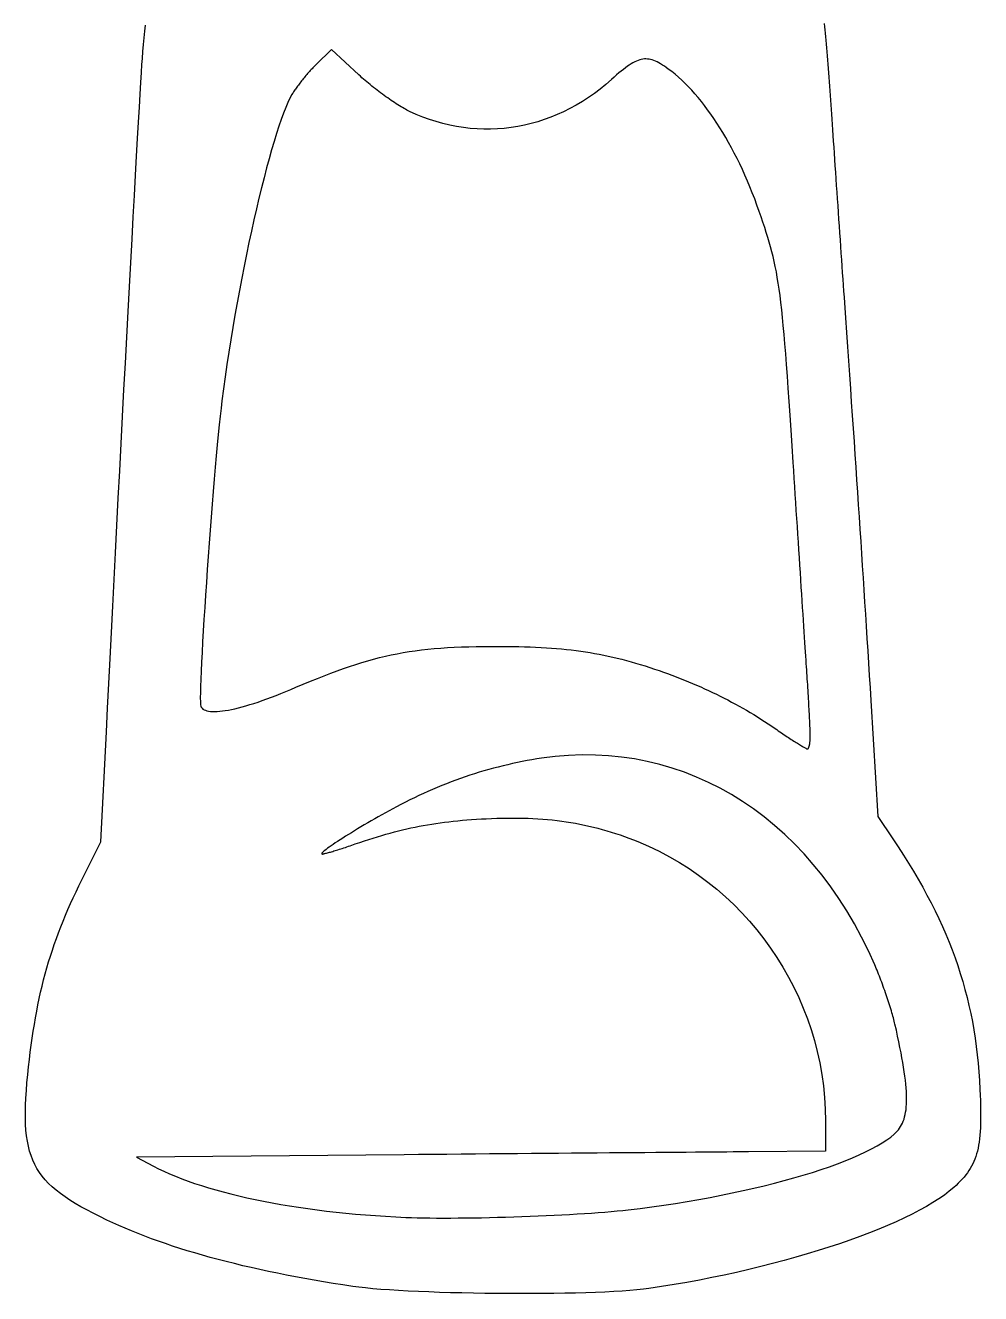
# Model space of a CAD drawing. Extents: x -419 to 419, y -275 to 1047.
# Drawn here: x -133.93 to -106.85, y 259.85 to 295.81 of the extents above; entities that cross this region are included whole.
import ezdxf

# ---------------------------------------------------------------- set-up
doc = ezdxf.new("R2010")
doc.units = 0
doc.layers.get('0').update_dxf_attribs({"linetype": 'CONTINUOUS'})

msp = doc.modelspace()

# ---------------------------------------------------------------- linework, layer by layer
for points in [[(-111.289, 295.86), (-111.28, 295.774), (-111.27, 295.683), (-111.261, 295.589), (-111.251, 295.49), (-111.241, 295.388), (-111.231, 295.282), (-111.221, 295.173), (-111.211, 295.061), (-111.201, 294.946), (-111.191, 294.829), (-111.181, 294.71), (-111.171, 294.588), (-111.161, 294.464), (-111.151, 294.338), (-111.141, 294.211), (-111.131, 294.083), (-111.122, 293.954), (-111.112, 293.823), (-111.103, 293.692), (-111.094, 293.561), (-111.085, 293.429), (-111.076, 293.294), (-111.067, 293.153), (-111.057, 293.005), (-111.047, 292.851), (-111.037, 292.692), (-111.026, 292.528), (-111.014, 292.36), (-111.003, 292.187), (-110.991, 292.01), (-110.979, 291.83), (-110.966, 291.647), (-110.954, 291.462), (-110.941, 291.274), (-110.928, 291.084), (-110.915, 290.892), (-110.902, 290.7), (-110.889, 290.507), (-110.875, 290.313), (-110.862, 290.12), (-110.849, 289.926), (-110.836, 289.734), (-110.823, 289.543), (-110.81, 289.354), (-110.797, 289.166), (-110.784, 288.981), (-110.771, 288.799), (-110.759, 288.619), (-110.746, 288.444), (-110.734, 288.272), (-110.723, 288.104), (-110.711, 287.941), (-110.682, 287.519), (-110.653, 287.105), (-110.624, 286.697), (-110.596, 286.297), (-110.569, 285.902), (-110.542, 285.513), (-110.516, 285.13), (-110.49, 284.752), (-110.464, 284.379), (-110.439, 284.01), (-110.415, 283.646), (-110.39, 283.285), (-110.366, 282.927), (-110.343, 282.573), (-110.319, 282.221), (-110.296, 281.872), (-110.273, 281.524), (-110.25, 281.179), (-110.228, 280.834), (-110.206, 280.49), (-110.183, 280.147), (-110.161, 279.804), (-110.139, 279.461), (-110.118, 279.117), (-110.096, 278.773), (-110.074, 278.427), (-110.052, 278.08), (-110.03, 277.73), (-110.008, 277.378), (-109.986, 277.024), (-109.964, 276.666), (-109.762, 273.378), (-109.34, 272.75), (-109.185, 272.517), (-109.036, 272.286), (-108.892, 272.057), (-108.754, 271.829), (-108.621, 271.602), (-108.493, 271.377), (-108.371, 271.153), (-108.254, 270.929), (-108.142, 270.706), (-108.035, 270.484), (-107.934, 270.262), (-107.837, 270.04), (-107.745, 269.818), (-107.658, 269.596), (-107.576, 269.374), (-107.499, 269.151), (-107.426, 268.928), (-107.358, 268.703), (-107.294, 268.478), (-107.235, 268.252), (-107.181, 268.024), (-107.131, 267.795), (-107.085, 267.565), (-107.044, 267.332), (-107.006, 267.098), (-106.973, 266.861), (-106.945, 266.623), (-106.92, 266.381), (-106.899, 266.137), (-106.882, 265.891), (-106.869, 265.641), (-106.863, 265.481), (-106.857, 265.329), (-106.854, 265.184), (-106.851, 265.045), (-106.85, 264.913), (-106.851, 264.788), (-106.854, 264.668), (-106.858, 264.554), (-106.864, 264.445), (-106.872, 264.342), (-106.882, 264.243), (-106.894, 264.149), (-106.908, 264.06), (-106.924, 263.974), (-106.943, 263.892), (-106.964, 263.814), (-106.987, 263.738), (-107.013, 263.666), (-107.042, 263.596), (-107.073, 263.529), (-107.107, 263.463), (-107.144, 263.4), (-107.183, 263.338), (-107.226, 263.277), (-107.271, 263.217), (-107.32, 263.157), (-107.372, 263.099), (-107.427, 263.04), (-107.486, 262.981), (-107.548, 262.921), (-107.613, 262.861), (-107.738, 262.754), (-107.879, 262.647), (-108.034, 262.539), (-108.203, 262.431), (-108.386, 262.323), (-108.582, 262.215), (-108.79, 262.106), (-109.011, 261.999), (-109.243, 261.891), (-109.486, 261.785), (-109.74, 261.679), (-110.004, 261.574), (-110.277, 261.47), (-110.56, 261.368), (-110.851, 261.267), (-111.15, 261.168), (-111.456, 261.07), (-111.77, 260.975), (-112.09, 260.882), (-112.416, 260.791), (-112.747, 260.703), (-113.084, 260.617), (-113.425, 260.535), (-113.77, 260.455), (-114.118, 260.378), (-114.469, 260.305), (-114.823, 260.235), (-115.179, 260.17), (-115.536, 260.107), (-115.894, 260.049), (-116.253, 259.995), (-116.411, 259.975), (-116.591, 259.956), (-116.791, 259.939), (-117.01, 259.924), (-117.246, 259.909), (-117.499, 259.897), (-117.766, 259.886), (-118.046, 259.876), (-118.337, 259.869), (-118.638, 259.862), (-118.948, 259.857), (-119.265, 259.854), (-119.587, 259.852), (-119.914, 259.851), (-120.243, 259.852), (-120.573, 259.854), (-120.903, 259.858), (-121.23, 259.863), (-121.555, 259.87), (-121.874, 259.878), (-122.188, 259.887), (-122.493, 259.898), (-122.789, 259.91), (-123.075, 259.924), (-123.348, 259.938), (-123.607, 259.955), (-123.852, 259.972), (-124.079, 259.991), (-124.288, 260.011), (-124.478, 260.032), (-124.646, 260.055), (-124.926, 260.097), (-125.203, 260.141), (-125.475, 260.186), (-125.744, 260.232), (-126.01, 260.279), (-126.271, 260.327), (-126.529, 260.377), (-126.784, 260.428), (-127.034, 260.48), (-127.281, 260.533), (-127.525, 260.588), (-127.764, 260.644), (-128, 260.701), (-128.232, 260.759), (-128.461, 260.819), (-128.686, 260.879), (-128.907, 260.941), (-129.125, 261.004), (-129.339, 261.069), (-129.549, 261.134), (-129.755, 261.201), (-129.958, 261.269), (-130.157, 261.339), (-130.353, 261.409), (-130.545, 261.481), (-130.733, 261.554), (-130.917, 261.628), (-131.098, 261.703), (-131.275, 261.78), (-131.449, 261.858), (-131.619, 261.937), (-131.819, 262.034), (-132.009, 262.129), (-132.189, 262.223), (-132.358, 262.316), (-132.516, 262.408), (-132.665, 262.5), (-132.805, 262.593), (-132.934, 262.687), (-133.055, 262.782), (-133.167, 262.878), (-133.27, 262.977), (-133.364, 263.078), (-133.451, 263.182), (-133.529, 263.29), (-133.599, 263.401), (-133.662, 263.517), (-133.718, 263.638), (-133.766, 263.763), (-133.808, 263.895), (-133.843, 264.032), (-133.872, 264.176), (-133.895, 264.326), (-133.911, 264.484), (-133.922, 264.649), (-133.928, 264.823), (-133.928, 265.006), (-133.924, 265.197), (-133.915, 265.398), (-133.901, 265.609), (-133.883, 265.83), (-133.861, 266.061), (-133.838, 266.277), (-133.814, 266.488), (-133.789, 266.695), (-133.763, 266.898), (-133.735, 267.096), (-133.705, 267.292), (-133.674, 267.483), (-133.642, 267.672), (-133.608, 267.857), (-133.572, 268.04), (-133.534, 268.22), (-133.495, 268.397), (-133.454, 268.572), (-133.411, 268.746), (-133.365, 268.917), (-133.318, 269.087), (-133.269, 269.255), (-133.217, 269.423), (-133.164, 269.589), (-133.108, 269.755), (-133.05, 269.92), (-132.989, 270.084), (-132.926, 270.249), (-132.86, 270.414), (-132.792, 270.578), (-132.721, 270.744), (-132.648, 270.91), (-132.571, 271.077), (-132.492, 271.245), (-132.411, 271.414), (-132.326, 271.585), (-131.786, 272.661), (-131.632, 275.782), (-131.598, 276.454), (-131.564, 277.149), (-131.528, 277.863), (-131.491, 278.594), (-131.453, 279.339), (-131.414, 280.095), (-131.375, 280.86), (-131.335, 281.631), (-131.295, 282.405), (-131.255, 283.181), (-131.214, 283.954), (-131.174, 284.722), (-131.134, 285.483), (-131.094, 286.234), (-131.055, 286.973), (-131.016, 287.696), (-130.978, 288.401), (-130.941, 289.085), (-130.905, 289.745), (-130.871, 290.38), (-130.838, 290.986), (-130.806, 291.56), (-130.776, 292.1), (-130.748, 292.603), (-130.721, 293.066), (-130.697, 293.488), (-130.675, 293.864), (-130.655, 294.193), (-130.638, 294.472), (-130.624, 294.697), (-130.612, 294.867), (-130.596, 295.073), (-130.58, 295.271), (-130.562, 295.462), (-130.542, 295.644), (-130.522, 295.82)], [(-112.223, 284.337), (-112.251, 284.757), (-112.277, 285.151), (-112.303, 285.521), (-112.328, 285.868), (-112.352, 286.193), (-112.375, 286.497), (-112.398, 286.782), (-112.421, 287.049), (-112.443, 287.298), (-112.466, 287.532), (-112.489, 287.75), (-112.512, 287.956), (-112.536, 288.149), (-112.561, 288.331), (-112.586, 288.502), (-112.613, 288.666), (-112.64, 288.821), (-112.67, 288.971), (-112.7, 289.115), (-112.733, 289.255), (-112.767, 289.393), (-112.803, 289.528), (-112.842, 289.664), (-112.882, 289.8), (-112.926, 289.939), (-112.972, 290.081), (-113.021, 290.227), (-113.072, 290.379), (-113.127, 290.537), (-113.19, 290.714), (-113.255, 290.889), (-113.322, 291.061), (-113.39, 291.231), (-113.46, 291.398), (-113.532, 291.562), (-113.605, 291.724), (-113.68, 291.883), (-113.756, 292.038), (-113.833, 292.191), (-113.912, 292.341), (-113.993, 292.488), (-114.074, 292.631), (-114.157, 292.771), (-114.241, 292.908), (-114.326, 293.041), (-114.412, 293.171), (-114.499, 293.297), (-114.588, 293.42), (-114.677, 293.538), (-114.767, 293.653), (-114.857, 293.764), (-114.949, 293.871), (-115.041, 293.974), (-115.134, 294.072), (-115.228, 294.167), (-115.322, 294.257), (-115.416, 294.343), (-115.512, 294.424), (-115.607, 294.501), (-115.703, 294.573), (-115.761, 294.614), (-115.816, 294.652), (-115.87, 294.687), (-115.922, 294.719), (-115.972, 294.747), (-116.021, 294.773), (-116.068, 294.795), (-116.115, 294.814), (-116.16, 294.83), (-116.205, 294.842), (-116.249, 294.851), (-116.293, 294.857), (-116.337, 294.859), (-116.381, 294.858), (-116.425, 294.854), (-116.47, 294.845), (-116.515, 294.834), (-116.561, 294.818), (-116.608, 294.8), (-116.656, 294.777), (-116.705, 294.751), (-116.756, 294.721), (-116.809, 294.687), (-116.863, 294.65), (-116.919, 294.608), (-116.978, 294.563), (-117.039, 294.514), (-117.102, 294.461), (-117.169, 294.404), (-117.238, 294.343), (-117.31, 294.278), (-117.47, 294.139), (-117.633, 294.006), (-117.799, 293.881), (-117.968, 293.762), (-118.14, 293.651), (-118.314, 293.547), (-118.491, 293.451), (-118.67, 293.362), (-118.85, 293.28), (-119.033, 293.205), (-119.218, 293.138), (-119.404, 293.078), (-119.592, 293.025), (-119.78, 292.98), (-119.97, 292.942), (-120.162, 292.912), (-120.353, 292.89), (-120.546, 292.874), (-120.739, 292.867), (-120.932, 292.867), (-121.126, 292.874), (-121.319, 292.89), (-121.513, 292.912), (-121.706, 292.943), (-121.899, 292.981), (-122.091, 293.027), (-122.282, 293.081), (-122.473, 293.142), (-122.662, 293.211), (-122.85, 293.288), (-123.037, 293.373), (-123.074, 293.391), (-123.113, 293.411), (-123.153, 293.433), (-123.194, 293.455), (-123.236, 293.48), (-123.28, 293.505), (-123.325, 293.532), (-123.37, 293.561), (-123.416, 293.59), (-123.464, 293.62), (-123.512, 293.652), (-123.56, 293.685), (-123.609, 293.718), (-123.658, 293.752), (-123.708, 293.788), (-123.758, 293.824), (-123.808, 293.86), (-123.858, 293.897), (-123.908, 293.935), (-123.958, 293.973), (-124.008, 294.012), (-124.058, 294.051), (-124.107, 294.09), (-124.155, 294.13), (-124.204, 294.169), (-124.251, 294.209), (-124.298, 294.249), (-124.344, 294.289), (-124.389, 294.328), (-124.432, 294.368), (-124.475, 294.407), (-125.25, 295.124), (-125.683, 294.704), (-125.706, 294.682), (-125.73, 294.658), (-125.754, 294.634), (-125.778, 294.608), (-125.802, 294.582), (-125.827, 294.556), (-125.852, 294.528), (-125.877, 294.501), (-125.902, 294.472), (-125.927, 294.444), (-125.952, 294.415), (-125.977, 294.385), (-126.002, 294.356), (-126.027, 294.326), (-126.051, 294.297), (-126.076, 294.267), (-126.099, 294.237), (-126.123, 294.207), (-126.146, 294.177), (-126.168, 294.148), (-126.19, 294.119), (-126.212, 294.09), (-126.233, 294.061), (-126.253, 294.033), (-126.272, 294.006), (-126.291, 293.979), (-126.309, 293.952), (-126.326, 293.927), (-126.342, 293.901), (-126.357, 293.877), (-126.371, 293.854), (-126.428, 293.749), (-126.487, 293.625), (-126.549, 293.483), (-126.612, 293.322), (-126.677, 293.145), (-126.743, 292.951), (-126.811, 292.742), (-126.88, 292.518), (-126.95, 292.28), (-127.02, 292.03), (-127.092, 291.767), (-127.163, 291.492), (-127.235, 291.207), (-127.307, 290.912), (-127.379, 290.608), (-127.45, 290.296), (-127.521, 289.976), (-127.591, 289.65), (-127.66, 289.318), (-127.728, 288.981), (-127.795, 288.639), (-127.861, 288.294), (-127.925, 287.946), (-127.987, 287.597), (-128.047, 287.246), (-128.105, 286.895), (-128.161, 286.544), (-128.214, 286.195), (-128.265, 285.848), (-128.312, 285.504), (-128.357, 285.164), (-128.381, 284.962), (-128.407, 284.734), (-128.433, 284.483), (-128.461, 284.21), (-128.489, 283.917), (-128.517, 283.606), (-128.546, 283.281), (-128.575, 282.942), (-128.604, 282.592), (-128.633, 282.233), (-128.662, 281.868), (-128.69, 281.499), (-128.718, 281.127), (-128.745, 280.755), (-128.772, 280.385), (-128.797, 280.019), (-128.821, 279.659), (-128.844, 279.308), (-128.865, 278.968), (-128.885, 278.641), (-128.903, 278.328), (-128.92, 278.033), (-128.934, 277.757), (-128.946, 277.503), (-128.955, 277.272), (-128.963, 277.068), (-128.967, 276.891), (-128.969, 276.744), (-128.968, 276.63), (-128.963, 276.55), (-128.956, 276.507), (-128.941, 276.477), (-128.92, 276.45), (-128.894, 276.427), (-128.862, 276.407), (-128.825, 276.39), (-128.782, 276.376), (-128.734, 276.366), (-128.681, 276.359), (-128.623, 276.355), (-128.56, 276.354), (-128.493, 276.356), (-128.42, 276.362), (-128.343, 276.371), (-128.261, 276.382), (-128.175, 276.397), (-128.084, 276.415), (-127.989, 276.436), (-127.89, 276.46), (-127.787, 276.488), (-127.679, 276.518), (-127.568, 276.551), (-127.453, 276.587), (-127.334, 276.626), (-127.212, 276.668), (-127.086, 276.713), (-126.956, 276.76), (-126.823, 276.811), (-126.687, 276.864), (-126.548, 276.921), (-126.405, 276.98), (-126.259, 277.042), (-126.051, 277.131), (-125.848, 277.216), (-125.651, 277.296), (-125.46, 277.372), (-125.273, 277.445), (-125.09, 277.513), (-124.912, 277.577), (-124.736, 277.637), (-124.563, 277.694), (-124.392, 277.747), (-124.223, 277.797), (-124.056, 277.843), (-123.889, 277.886), (-123.723, 277.925), (-123.556, 277.962), (-123.388, 277.995), (-123.22, 278.026), (-123.05, 278.054), (-122.877, 278.079), (-122.702, 278.101), (-122.524, 278.121), (-122.342, 278.139), (-122.156, 278.154), (-121.965, 278.167), (-121.769, 278.177), (-121.567, 278.186), (-121.36, 278.193), (-121.146, 278.198), (-120.924, 278.201), (-120.695, 278.203), (-120.458, 278.203), (-120.282, 278.202), (-120.11, 278.2), (-119.943, 278.197), (-119.779, 278.192), (-119.62, 278.187), (-119.464, 278.181), (-119.311, 278.173), (-119.161, 278.164), (-119.015, 278.154), (-118.871, 278.143), (-118.73, 278.131), (-118.591, 278.117), (-118.454, 278.102), (-118.319, 278.085), (-118.185, 278.067), (-118.053, 278.048), (-117.922, 278.027), (-117.792, 278.004), (-117.663, 277.98), (-117.534, 277.955), (-117.406, 277.927), (-117.278, 277.898), (-117.149, 277.868), (-117.021, 277.836), (-116.891, 277.801), (-116.761, 277.766), (-116.63, 277.728), (-116.498, 277.688), (-116.364, 277.647), (-116.229, 277.603), (-116.091, 277.558), (-115.967, 277.516), (-115.844, 277.473), (-115.723, 277.43), (-115.602, 277.385), (-115.483, 277.34), (-115.364, 277.295), (-115.247, 277.248), (-115.13, 277.201), (-115.015, 277.153), (-114.9, 277.104), (-114.786, 277.054), (-114.674, 277.004), (-114.562, 276.952), (-114.451, 276.9), (-114.341, 276.847), (-114.231, 276.793), (-114.123, 276.738), (-114.015, 276.683), (-113.908, 276.626), (-113.802, 276.569), (-113.696, 276.51), (-113.591, 276.451), (-113.487, 276.39), (-113.383, 276.329), (-113.28, 276.267), (-113.178, 276.204), (-113.076, 276.139), (-112.974, 276.074), (-112.874, 276.008), (-112.773, 275.941), (-112.673, 275.872), (-112.629, 275.842), (-112.585, 275.812), (-112.542, 275.782), (-112.499, 275.753), (-112.457, 275.724), (-112.415, 275.696), (-112.374, 275.669), (-112.333, 275.642), (-112.294, 275.616), (-112.255, 275.59), (-112.218, 275.566), (-112.181, 275.542), (-112.145, 275.519), (-112.111, 275.496), (-112.077, 275.475), (-112.045, 275.455), (-112.015, 275.436), (-111.985, 275.417), (-111.957, 275.4), (-111.931, 275.384), (-111.906, 275.37), (-111.883, 275.356), (-111.862, 275.344), (-111.842, 275.332), (-111.824, 275.323), (-111.808, 275.314), (-111.794, 275.307), (-111.782, 275.302), (-111.772, 275.298), (-111.765, 275.295), (-111.759, 275.294), (-111.755, 275.295), (-111.751, 275.296), (-111.747, 275.299), (-111.743, 275.302), (-111.739, 275.307), (-111.735, 275.312), (-111.731, 275.318), (-111.727, 275.325), (-111.723, 275.333), (-111.72, 275.341), (-111.716, 275.351), (-111.713, 275.361), (-111.71, 275.372), (-111.707, 275.383), (-111.704, 275.395), (-111.701, 275.408), (-111.698, 275.421), (-111.696, 275.435), (-111.693, 275.45), (-111.691, 275.465), (-111.689, 275.481), (-111.687, 275.497), (-111.686, 275.514), (-111.684, 275.531), (-111.683, 275.548), (-111.681, 275.566), (-111.68, 275.584), (-111.68, 275.603), (-111.679, 275.622), (-111.679, 275.641), (-111.679, 275.66), (-111.679, 275.66), (-111.679, 275.682), (-111.679, 275.708), (-111.68, 275.738), (-111.681, 275.771), (-111.682, 275.809), (-111.684, 275.85), (-111.686, 275.894), (-111.688, 275.941), (-111.69, 275.992), (-111.692, 276.046), (-111.695, 276.103), (-111.698, 276.162), (-111.701, 276.224), (-111.705, 276.288), (-111.708, 276.355), (-111.712, 276.424), (-111.716, 276.495), (-111.72, 276.568), (-111.724, 276.642), (-111.729, 276.718), (-111.733, 276.796), (-111.738, 276.875), (-111.743, 276.955), (-111.748, 277.037), (-111.753, 277.119), (-111.758, 277.202), (-111.763, 277.286), (-111.769, 277.37), (-111.774, 277.454), (-111.78, 277.539), (-111.785, 277.624), (-111.791, 277.714), (-111.798, 277.815), (-111.805, 277.926), (-111.813, 278.046), (-111.822, 278.175), (-111.831, 278.313), (-111.841, 278.46), (-111.851, 278.614), (-111.861, 278.776), (-111.873, 278.945), (-111.884, 279.121), (-111.896, 279.303), (-111.908, 279.491), (-111.921, 279.684), (-111.934, 279.883), (-111.947, 280.086), (-111.961, 280.294), (-111.974, 280.505), (-111.988, 280.72), (-112.002, 280.937), (-112.017, 281.158), (-112.031, 281.381), (-112.046, 281.605), (-112.061, 281.831), (-112.075, 282.058), (-112.09, 282.285), (-112.105, 282.513), (-112.119, 282.74), (-112.134, 282.967), (-112.149, 283.192), (-112.163, 283.417), (-112.194, 283.891), (-112.223, 284.337)]]:
    msp.add_lwpolyline(points)
msp.add_lwpolyline([(-115.831, 262.359), (-115.498, 262.41), (-115.168, 262.463), (-114.842, 262.52), (-114.52, 262.579), (-114.202, 262.64), (-113.889, 262.705), (-113.581, 262.771), (-113.279, 262.84), (-112.984, 262.91), (-112.696, 262.983), (-112.415, 263.057), (-112.141, 263.134), (-111.876, 263.211), (-111.62, 263.29), (-111.373, 263.37), (-111.135, 263.451), (-110.908, 263.533), (-110.691, 263.616), (-110.486, 263.7), (-110.292, 263.784), (-110.11, 263.869), (-109.941, 263.953), (-109.785, 264.038), (-109.642, 264.123), (-109.513, 264.208), (-109.399, 264.292), (-109.299, 264.376), (-109.215, 264.459), (-109.18, 264.5), (-109.148, 264.543), (-109.118, 264.589), (-109.09, 264.637), (-109.065, 264.689), (-109.042, 264.744), (-109.022, 264.801), (-109.004, 264.863), (-108.989, 264.927), (-108.976, 264.995), (-108.965, 265.067), (-108.957, 265.143), (-108.952, 265.223), (-108.949, 265.307), (-108.948, 265.395), (-108.95, 265.487), (-108.955, 265.585), (-108.962, 265.686), (-108.971, 265.793), (-108.983, 265.904), (-108.997, 266.021), (-109.014, 266.142), (-109.033, 266.269), (-109.055, 266.401), (-109.08, 266.539), (-109.106, 266.683), (-109.136, 266.832), (-109.168, 266.988), (-109.202, 267.149), (-109.239, 267.317), (-109.278, 267.491), (-109.288, 267.532), (-109.299, 267.575), (-109.31, 267.62), (-109.323, 267.667), (-109.336, 267.716), (-109.35, 267.766), (-109.365, 267.817), (-109.381, 267.87), (-109.397, 267.924), (-109.414, 267.979), (-109.432, 268.035), (-109.45, 268.092), (-109.469, 268.149), (-109.488, 268.207), (-109.508, 268.266), (-109.528, 268.325), (-109.549, 268.384), (-109.569, 268.444), (-109.59, 268.503), (-109.612, 268.562), (-109.633, 268.621), (-109.655, 268.68), (-109.677, 268.738), (-109.699, 268.796), (-109.721, 268.853), (-109.743, 268.909), (-109.765, 268.964), (-109.787, 269.018), (-109.809, 269.071), (-109.83, 269.122), (-109.852, 269.172), (-110.033, 269.573), (-110.225, 269.962), (-110.428, 270.338), (-110.642, 270.701), (-110.865, 271.051), (-111.099, 271.389), (-111.342, 271.712), (-111.594, 272.023), (-111.856, 272.32), (-112.126, 272.603), (-112.404, 272.872), (-112.691, 273.126), (-112.986, 273.367), (-113.288, 273.593), (-113.597, 273.804), (-113.914, 274), (-114.237, 274.181), (-114.566, 274.347), (-114.902, 274.497), (-115.243, 274.632), (-115.59, 274.751), (-115.942, 274.854), (-116.299, 274.941), (-116.661, 275.011), (-117.027, 275.065), (-117.397, 275.102), (-117.771, 275.123), (-118.149, 275.126), (-118.529, 275.112), (-118.913, 275.081), (-119.299, 275.031), (-119.435, 275.01), (-119.572, 274.987), (-119.708, 274.963), (-119.845, 274.937), (-119.981, 274.909), (-120.117, 274.88), (-120.253, 274.849), (-120.388, 274.817), (-120.524, 274.783), (-120.659, 274.747), (-120.794, 274.71), (-120.928, 274.672), (-121.063, 274.632), (-121.197, 274.59), (-121.331, 274.547), (-121.464, 274.502), (-121.597, 274.456), (-121.729, 274.408), (-121.862, 274.359), (-121.993, 274.308), (-122.125, 274.256), (-122.255, 274.203), (-122.386, 274.147), (-122.516, 274.091), (-122.645, 274.033), (-122.774, 273.973), (-122.902, 273.912), (-123.029, 273.85), (-123.156, 273.786), (-123.282, 273.721), (-123.408, 273.655), (-123.512, 273.598), (-123.616, 273.542), (-123.72, 273.484), (-123.823, 273.427), (-123.925, 273.369), (-124.027, 273.311), (-124.127, 273.254), (-124.225, 273.196), (-124.322, 273.14), (-124.417, 273.084), (-124.51, 273.028), (-124.6, 272.974), (-124.688, 272.92), (-124.772, 272.868), (-124.854, 272.818), (-124.932, 272.768), (-125.006, 272.721), (-125.077, 272.675), (-125.143, 272.632), (-125.205, 272.59), (-125.262, 272.551), (-125.315, 272.514), (-125.362, 272.48), (-125.404, 272.448), (-125.44, 272.42), (-125.471, 272.394), (-125.495, 272.372), (-125.513, 272.353), (-125.525, 272.338), (-125.529, 272.326), (-125.527, 272.318), (-125.524, 272.317), (-125.518, 272.316), (-125.51, 272.316), (-125.5, 272.318), (-125.487, 272.32), (-125.472, 272.322), (-125.455, 272.326), (-125.436, 272.331), (-125.415, 272.336), (-125.392, 272.342), (-125.367, 272.348), (-125.34, 272.356), (-125.311, 272.364), (-125.281, 272.372), (-125.249, 272.381), (-125.216, 272.391), (-125.181, 272.402), (-125.145, 272.413), (-125.107, 272.425), (-125.068, 272.437), (-125.028, 272.45), (-124.987, 272.463), (-124.945, 272.476), (-124.902, 272.491), (-124.857, 272.505), (-124.812, 272.52), (-124.766, 272.536), (-124.72, 272.551), (-124.672, 272.568), (-124.624, 272.584), (-124.576, 272.601), (-124.447, 272.646), (-124.319, 272.688), (-124.194, 272.73), (-124.07, 272.769), (-123.947, 272.807), (-123.826, 272.843), (-123.706, 272.878), (-123.587, 272.911), (-123.469, 272.943), (-123.351, 272.973), (-123.234, 273.002), (-123.117, 273.029), (-123, 273.055), (-122.883, 273.08), (-122.765, 273.103), (-122.648, 273.125), (-122.529, 273.146), (-122.41, 273.165), (-122.291, 273.184), (-122.17, 273.201), (-122.047, 273.217), (-121.924, 273.232), (-121.798, 273.246), (-121.671, 273.259), (-121.542, 273.271), (-121.411, 273.282), (-121.278, 273.292), (-121.142, 273.301), (-121.003, 273.31), (-120.862, 273.317), (-120.718, 273.324), (-120.563, 273.33), (-120.41, 273.334), (-120.26, 273.336), (-120.112, 273.337), (-119.966, 273.336), (-119.822, 273.334), (-119.679, 273.329), (-119.539, 273.323), (-119.4, 273.315), (-119.262, 273.306), (-119.126, 273.295), (-118.992, 273.281), (-118.858, 273.266), (-118.726, 273.249), (-118.595, 273.231), (-118.465, 273.21), (-118.336, 273.188), (-118.208, 273.163), (-118.08, 273.137), (-117.953, 273.109), (-117.826, 273.079), (-117.7, 273.046), (-117.574, 273.012), (-117.449, 272.976), (-117.323, 272.938), (-117.198, 272.898), (-117.072, 272.856), (-116.947, 272.812), (-116.821, 272.765), (-116.694, 272.717), (-116.568, 272.667), (-116.263, 272.536), (-115.964, 272.393), (-115.673, 272.24), (-115.389, 272.076), (-115.112, 271.901), (-114.844, 271.716), (-114.583, 271.522), (-114.33, 271.318), (-114.085, 271.104), (-113.849, 270.882), (-113.622, 270.652), (-113.403, 270.413), (-113.194, 270.166), (-112.994, 269.912), (-112.804, 269.651), (-112.624, 269.383), (-112.454, 269.108), (-112.294, 268.827), (-112.144, 268.54), (-112.005, 268.247), (-111.878, 267.949), (-111.761, 267.647), (-111.656, 267.339), (-111.562, 267.027), (-111.48, 266.712), (-111.41, 266.392), (-111.352, 266.069), (-111.307, 265.744), (-111.274, 265.415), (-111.255, 265.084), (-111.248, 264.752), (-111.248, 263.886), (-113.427, 263.871), (-113.553, 263.87), (-113.698, 263.869), (-113.862, 263.868), (-114.043, 263.866), (-114.242, 263.865), (-114.458, 263.863), (-114.689, 263.861), (-114.935, 263.859), (-115.196, 263.857), (-115.47, 263.855), (-115.758, 263.853), (-116.057, 263.85), (-116.369, 263.848), (-116.692, 263.845), (-117.025, 263.842), (-117.367, 263.839), (-117.719, 263.836), (-118.078, 263.833), (-118.446, 263.83), (-118.82, 263.827), (-119.2, 263.824), (-119.586, 263.821), (-119.977, 263.817), (-120.372, 263.814), (-120.77, 263.811), (-121.171, 263.807), (-121.574, 263.804), (-121.978, 263.8), (-122.383, 263.797), (-122.788, 263.793), (-123.193, 263.79), (-130.779, 263.725), (-130.297, 263.468), (-130.152, 263.393), (-129.999, 263.32), (-129.839, 263.248), (-129.672, 263.178), (-129.498, 263.109), (-129.317, 263.043), (-129.13, 262.977), (-128.936, 262.914), (-128.736, 262.852), (-128.53, 262.793), (-128.319, 262.734), (-128.102, 262.678), (-127.879, 262.624), (-127.651, 262.572), (-127.418, 262.521), (-127.18, 262.473), (-126.937, 262.427), (-126.689, 262.383), (-126.438, 262.34), (-126.182, 262.3), (-125.922, 262.263), (-125.658, 262.227), (-125.39, 262.194), (-125.119, 262.163), (-124.845, 262.134), (-124.567, 262.108), (-124.287, 262.084), (-124.004, 262.063), (-123.718, 262.044), (-123.429, 262.028), (-123.139, 262.014), (-122.984, 262.008), (-122.819, 262.003), (-122.645, 262), (-122.463, 261.997), (-122.272, 261.995), (-122.074, 261.995), (-121.87, 261.995), (-121.659, 261.996), (-121.444, 261.998), (-121.224, 262.001), (-121.001, 262.005), (-120.775, 262.01), (-120.546, 262.015), (-120.316, 262.022), (-120.085, 262.029), (-119.853, 262.037), (-119.623, 262.045), (-119.393, 262.054), (-119.165, 262.064), (-118.941, 262.075), (-118.719, 262.086), (-118.502, 262.098), (-118.289, 262.11), (-118.082, 262.123), (-117.881, 262.137), (-117.687, 262.151), (-117.5, 262.165), (-117.322, 262.18), (-117.153, 262.196), (-116.993, 262.211), (-116.844, 262.228), (-116.844, 262.228), (-116.504, 262.268), (-116.167, 262.312)], close=True)

doc.saveas('drawing.dxf')
